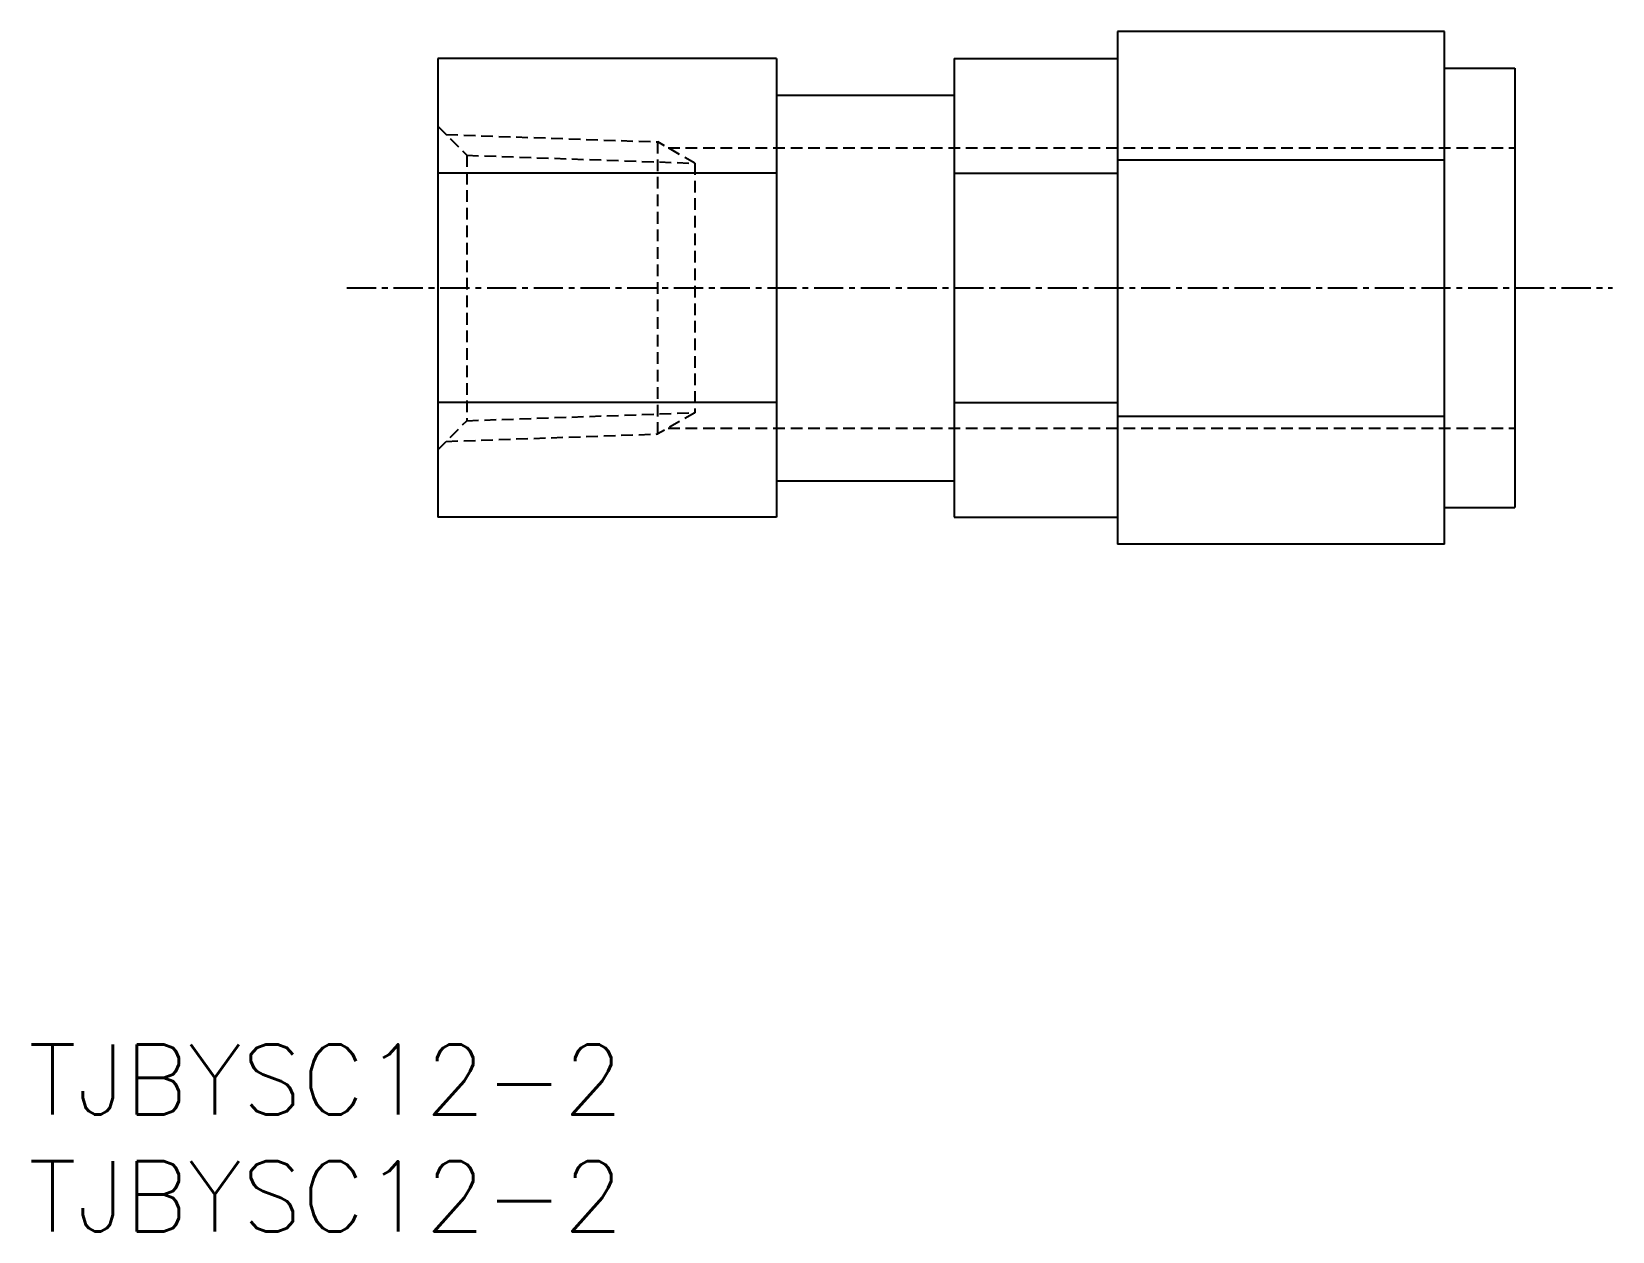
# Model space of a CAD drawing. Extents: x 0.1 to 67.8, y 0 to 51.3.
import ezdxf

# ---------------------------------------------------------------- set-up
doc = ezdxf.new("R2010")
doc.units = 0
doc.linetypes.add('CENTER', pattern=[2, 1.25, -0.25, 0.25, -0.25])
doc.linetypes.add('DASHED', pattern=[0.75, 0.5, -0.25])
doc.layers.get('0').update_dxf_attribs({"linetype": 'CONTINUOUS'})
doc.layers.add('CENTER', color=1, linetype='CENTER')
doc.styles.get("Standard").update_dxf_attribs({"font": 'txt.shx'})

# ---------------------------------------------------------------- blocks, each defined once
blk = doc.blocks.new('*U4')
at = {"color": 7, "linetype": 'CONTINUOUS'}
blk.add_text('TJBYSC12-2', height=3, dxfattribs=at).set_placement((0, 0))
blk = doc.blocks.new('*U5')
at = {"color": 7, "linetype": 'CONTINUOUS'}
blk.add_text('TJBYSC12-2', height=3, dxfattribs=at).set_placement((0, 5))

msp = doc.modelspace()

# ---------------------------------------------------------------- linework, layer by layer
at = {"color": 7, "linetype": 'CONTINUOUS'}
for p, q in [((60.619, 51.341), (46.619, 51.341)), ((46.619, 51.341), (46.619, 29.401)), ((60.619, 29.401), (60.619, 51.341)), ((17.519, 50.186), (17.519, 30.556)), ((32.019, 50.186), (17.519, 50.186)), ((32.019, 50.186), (32.019, 30.556)), ((39.619, 50.186), (39.619, 30.556)), ((39.619, 50.186), (46.619, 50.186)), ((60.619, 49.771), (63.619, 49.771)), ((63.619, 49.771), (63.619, 30.971)), ((32.019, 48.621), (39.619, 48.621)), ((46.619, 45.856), (60.619, 45.856)), ((32.019, 45.279), (17.519, 45.279)), ((39.619, 45.279), (46.619, 45.279)), ((32.019, 35.464), (17.519, 35.464)), ((39.619, 35.464), (46.619, 35.464)), ((46.619, 34.886), (60.619, 34.886)), ((32.019, 32.121), (39.619, 32.121)), ((32.019, 30.556), (17.519, 30.556)), ((39.619, 30.556), (46.619, 30.556)), ((60.619, 30.971), (63.619, 30.971)), ((60.619, 29.401), (46.619, 29.401))]:
    msp.add_line(p, q, dxfattribs=at)
at = {"color": 3, "linetype": 'DASHED'}
for p, q in [((17.519, 47.294), (18.763, 46.05)), ((17.876, 46.937), (26.941, 46.621)), ((18.763, 46.05), (28.519, 45.709)), ((18.763, 46.05), (18.763, 34.692)), ((28.519, 45.709), (26.941, 46.621)), ((26.941, 34.122), (26.941, 46.621)), ((27.373, 46.371), (63.619, 46.371)), ((28.519, 45.709), (28.519, 35.033)), ((17.519, 33.449), (18.763, 34.692)), ((18.763, 34.692), (28.519, 35.033)), ((28.519, 35.033), (26.941, 34.122)), ((17.876, 33.805), (26.941, 34.122)), ((27.373, 34.371), (63.619, 34.371))]:
    msp.add_line(p, q, dxfattribs=at)
at = {"layer": 'CENTER', "color": 1, "linetype": 'CENTER'}
msp.add_line((13.625, 40.371), (67.8, 40.371), dxfattribs=at)

# ---------------------------------------------------------------- block references
at = {"color": 7, "linetype": 'CONTINUOUS'}
for name in ['*U5', '*U4']:
    msp.add_blockref(name, (0, 0), dxfattribs=at)

doc.saveas('drawing.dxf')
